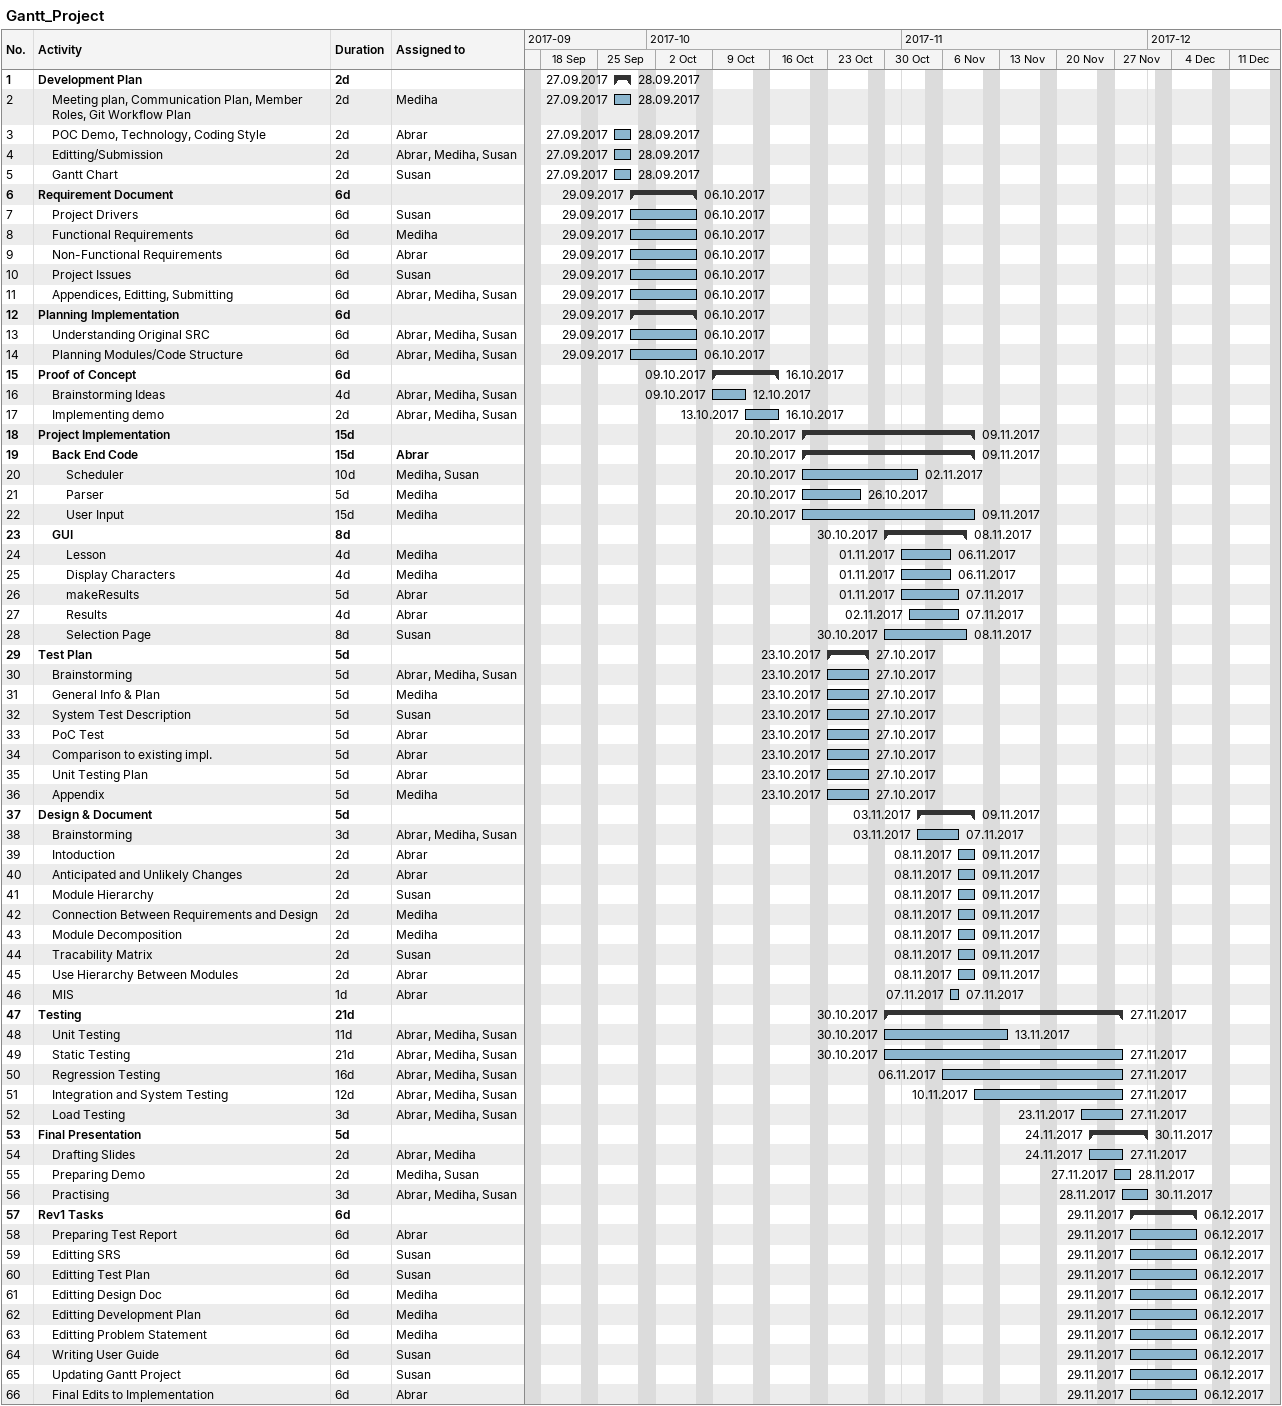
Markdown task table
Gantt_Project

| ID | Level | Task | Duration | Start | Finish | Resources |
|---|---|---|---|---|---|---|
| 1 | 1 | **Development Plan** | 2d | 2017-09-27 | 2017-09-28 |  |
| 2 | 2 | Meeting plan, Communication Plan, Member Roles, Git Workflow Plan | 2d | 2017-09-27 | 2017-09-28 | Mediha |
| 3 | 2 | POC Demo, Technology, Coding Style | 2d | 2017-09-27 | 2017-09-28 | Abrar |
| 4 | 2 | Editting/Submission | 2d | 2017-09-27 | 2017-09-28 | Abrar, Mediha, Susan |
| 5 | 2 | Gantt Chart | 2d | 2017-09-27 | 2017-09-28 | Susan |
| 6 | 1 | **Requirement Document** | 6d | 2017-09-29 | 2017-10-06 |  |
| 7 | 2 | Project Drivers | 6d | 2017-09-29 | 2017-10-06 | Susan |
| 8 | 2 | Functional Requirements | 6d | 2017-09-29 | 2017-10-06 | Mediha |
| 9 | 2 | Non-Functional Requirements | 6d | 2017-09-29 | 2017-10-06 | Abrar |
| 10 | 2 | Project Issues | 6d | 2017-09-29 | 2017-10-06 | Susan |
| 11 | 2 | Appendices, Editting, Submitting | 6d | 2017-09-29 | 2017-10-06 | Abrar, Mediha, Susan |
| 12 | 1 | **Planning Implementation** | 6d | 2017-09-29 | 2017-10-06 |  |
| 13 | 2 | Understanding Original SRC | 6d | 2017-09-29 | 2017-10-06 | Abrar, Mediha, Susan |
| 14 | 2 | Planning Modules/Code Structure | 6d | 2017-09-29 | 2017-10-06 | Abrar, Mediha, Susan |
| 15 | 1 | **Proof of Concept** | 6d | 2017-10-09 | 2017-10-16 |  |
| 16 | 2 | Brainstorming Ideas | 4d | 2017-10-09 | 2017-10-12 | Abrar, Mediha, Susan |
| 17 | 2 | Implementing demo | 2d | 2017-10-13 | 2017-10-16 | Abrar, Mediha, Susan |
| 18 | 1 | **Project Implementation** | 15d | 2017-10-20 | 2017-11-09 |  |
| 19 | 2 | **Back End Code** | 15d | 2017-10-20 | 2017-11-09 | Abrar |
| 20 | 3 | Scheduler | 10d | 2017-10-20 | 2017-11-02 | Mediha, Susan |
| 21 | 3 | Parser | 5d | 2017-10-20 | 2017-10-26 | Mediha |
| 22 | 3 | User Input | 15d | 2017-10-20 | 2017-11-09 | Mediha |
| 23 | 2 | **GUI** | 8d | 2017-10-30 | 2017-11-08 |  |
| 24 | 3 | Lesson | 4d | 2017-11-01 | 2017-11-06 | Mediha |
| 25 | 3 | Display Characters | 4d | 2017-11-01 | 2017-11-06 | Mediha |
| 26 | 3 | makeResults | 5d | 2017-11-01 | 2017-11-07 | Abrar |
| 27 | 3 | Results | 4d | 2017-11-02 | 2017-11-07 | Abrar |
| 28 | 3 | Selection Page | 8d | 2017-10-30 | 2017-11-08 | Susan |
| 29 | 1 | **Test Plan** | 5d | 2017-10-23 | 2017-10-27 |  |
| 30 | 2 | Brainstorming | 5d | 2017-10-23 | 2017-10-27 | Abrar, Mediha, Susan |
| 31 | 2 | General Info & Plan | 5d | 2017-10-23 | 2017-10-27 | Mediha |
| 32 | 2 | System Test Description | 5d | 2017-10-23 | 2017-10-27 | Susan |
| 33 | 2 | PoC Test | 5d | 2017-10-23 | 2017-10-27 | Abrar |
| 34 | 2 | Comparison to existing impl. | 5d | 2017-10-23 | 2017-10-27 | Abrar |
| 35 | 2 | Unit Testing Plan | 5d | 2017-10-23 | 2017-10-27 | Abrar |
| 36 | 2 | Appendix | 5d | 2017-10-23 | 2017-10-27 | Mediha |
| 37 | 1 | **Design & Document** | 5d | 2017-11-03 | 2017-11-09 |  |
| 38 | 2 | Brainstorming | 3d | 2017-11-03 | 2017-11-07 | Abrar, Mediha, Susan |
| 39 | 2 | Intoduction | 2d | 2017-11-08 | 2017-11-09 | Abrar |
| 40 | 2 | Anticipated and Unlikely Changes | 2d | 2017-11-08 | 2017-11-09 | Abrar |
| 41 | 2 | Module Hierarchy | 2d | 2017-11-08 | 2017-11-09 | Susan |
| 42 | 2 | Connection Between Requirements and Design | 2d | 2017-11-08 | 2017-11-09 | Mediha |
| 43 | 2 | Module Decomposition | 2d | 2017-11-08 | 2017-11-09 | Mediha |
| 44 | 2 | Tracability Matrix | 2d | 2017-11-08 | 2017-11-09 | Susan |
| 45 | 2 | Use Hierarchy Between Modules | 2d | 2017-11-08 | 2017-11-09 | Abrar |
| 46 | 2 | MIS | 1d | 2017-11-07 | 2017-11-07 | Abrar |
| 47 | 1 | **Testing** | 21d | 2017-10-30 | 2017-11-27 |  |
| 48 | 2 | Unit Testing | 11d | 2017-10-30 | 2017-11-13 | Abrar, Mediha, Susan |
| 49 | 2 | Static Testing | 21d | 2017-10-30 | 2017-11-27 | Abrar, Mediha, Susan |
| 50 | 2 | Regression Testing | 16d | 2017-11-06 | 2017-11-27 | Abrar, Mediha, Susan |
| 51 | 2 | Integration and System Testing | 12d | 2017-11-10 | 2017-11-27 | Abrar, Mediha, Susan |
| 52 | 2 | Load Testing | 3d | 2017-11-23 | 2017-11-27 | Abrar, Mediha, Susan |
| 53 | 1 | **Final Presentation** | 5d | 2017-11-24 | 2017-11-30 |  |
| 54 | 2 | Drafting Slides | 2d | 2017-11-24 | 2017-11-27 | Abrar, Mediha |
| 55 | 2 | Preparing Demo | 2d | 2017-11-27 | 2017-11-28 | Mediha, Susan |
| 56 | 2 | Practising | 3d | 2017-11-28 | 2017-11-30 | Abrar, Mediha, Susan |
| 57 | 1 | **Rev1 Tasks** | 6d | 2017-11-29 | 2017-12-06 |  |
| 58 | 2 | Preparing Test Report | 6d | 2017-11-29 | 2017-12-06 | Abrar |
| 59 | 2 | Editting SRS | 6d | 2017-11-29 | 2017-12-06 | Susan |
| 60 | 2 | Editting Test Plan | 6d | 2017-11-29 | 2017-12-06 | Susan |
| 61 | 2 | Editting Design Doc | 6d | 2017-11-29 | 2017-12-06 | Mediha |
| 62 | 2 | Editting Development Plan | 6d | 2017-11-29 | 2017-12-06 | Mediha |
| 63 | 2 | Editting Problem Statement | 6d | 2017-11-29 | 2017-12-06 | Mediha |
| 64 | 2 | Writing User Guide | 6d | 2017-11-29 | 2017-12-06 | Susan |
| 65 | 2 | Updating Gantt Project | 6d | 2017-11-29 | 2017-12-06 | Susan |
| 66 | 2 | Final Edits to Implementation | 6d | 2017-11-29 | 2017-12-06 | Abrar |
